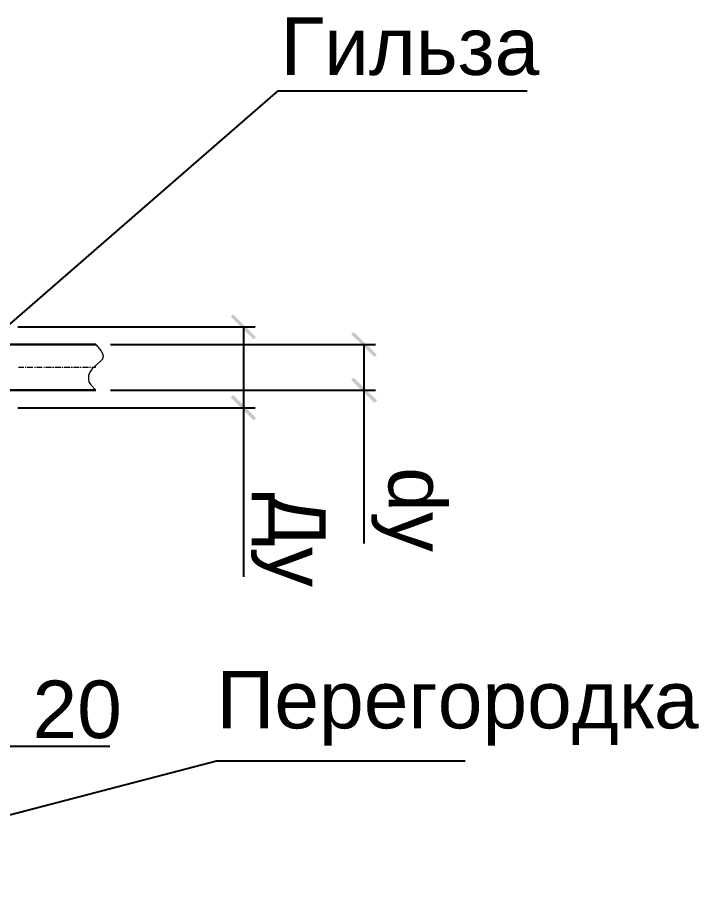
# Model space of a CAD drawing. Header units: millimetres. Extents: x -10178924 to 11692288, y -947381 to 58396.
# Drawn here: x 376181 to 379141, y -570281 to -566507 of the extents above; entities that cross this region are included whole.
import ezdxf

# ---------------------------------------------------------------- set-up
doc = ezdxf.new("R2010")
doc.units = ezdxf.units.MM
doc.layers.add('PDF _0', color=7, linetype='Continuous', lineweight=9)
doc.layers.add('PDF _Текст', color=7, linetype='Continuous', lineweight=5)
doc.layers.add('PDF __В1 Т3 Т4', color=7, linetype='Continuous')
doc.layers.add('PDF __надписи_вода', color=7, linetype='Continuous')
doc.styles.add('PDF Arial', font='arial.ttf')

msp = doc.modelspace()

# ---------------------------------------------------------------- linework, layer by layer
at = {"layer": 'PDF _0', "transparency": 33554559}
for points in [[(377218, -567896.5), (377108, -567807.6), (377118.5, -567797.1)], [(377207.4, -567907.1), (377218, -567896.5), (377108, -567807.6)], [(377743, -567972.7), (377630.8, -567883.8), (377641.4, -567873.3)], [(377732.4, -567983.3), (377743, -567972.7), (377630.8, -567883.8)], [(377641.4, -568072.2), (377630.8, -568082.8), (377743, -568171.7)], [(377630.8, -568082.8), (377743, -568171.7), (377732.4, -568182.3)], [(377118.5, -568148.4), (377108, -568159), (377218, -568247.9)], [(377108, -568159), (377218, -568247.9), (377207.4, -568258.5)]]:
    msp.add_solid(points, dxfattribs=at)
at = {"layer": 'PDF __В1 Т3 Т4', "lineweight": 30}
for points in [[(376521.6, -567928.3), (373471.5, -567928.3)], [(376521.6, -568127.3), (373471.5, -568127.3)]]:
    msp.add_lwpolyline(points, dxfattribs=at)
at = {"layer": 'PDF __В1 Т3 Т4', "lineweight": 20}
for points in [[(376521.6, -567928.3), (376544.9, -567955.8), (376551.3, -567968.5), (376553.4, -567979.1), (376551.3, -567991.8), (376540.7, -568002.4), (376515.3, -568023.5), (376504.7, -568036.2), (376496.2, -568048.9), (376489.9, -568063.8), (376489.9, -568078.6), (376492, -568091.3), (376500.5, -568104), (376521.6, -568127.3)], [(376208.4, -568027.8), (376185.1, -568027.8)], [(376218.9, -568027.8), (376214.7, -568027.8)], [(376248.6, -568027.8), (376223.2, -568027.8)], [(376259.2, -568027.8), (376254.9, -568027.8)], [(376288.8, -568027.8), (376263.4, -568027.8)], [(376299.4, -568027.8), (376295.1, -568027.8)], [(376329, -568027.8), (376303.6, -568027.8)], [(376339.6, -568027.8), (376333.2, -568027.8)], [(376369.2, -568027.8), (376343.8, -568027.8)], [(376379.8, -568027.8), (376373.5, -568027.8)], [(376409.4, -568027.8), (376384, -568027.8)], [(376420, -568027.8), (376413.7, -568027.8)], [(376449.7, -568027.8), (376424.3, -568027.8)], [(376458.1, -568027.8), (376453.9, -568027.8)], [(376489.9, -568027.8), (376464.5, -568027.8)], [(376498.3, -568027.8), (376494.1, -568027.8)], [(376521.6, -568027.8), (376504.7, -568027.8)]]:
    msp.add_lwpolyline(points, dxfattribs=at)
at = {"layer": 'PDF __надписи_вода', "lineweight": 25}
for points in [[(376134.6, -567852.1), (377313.6, -566826.4), (378395.2, -566826.4)], [(376183, -567852.1), (377213.8, -567852.1)], [(377163, -567852.1), (377163, -568203.5), (377163, -568938)], [(376585.1, -567928.3), (377736.6, -567928.3)], [(377685.8, -567928.3), (377685.8, -568127.3), (377685.8, -568794)], [(376585.1, -568127.3), (377736.6, -568127.3)], [(376183, -568203.5), (377213.8, -568203.5)], [(375871.8, -569674.6), (376121.6, -569674.6), (376583, -569674.6)], [(374969.6, -570280.6), (377046.3, -569738.6), (378127, -569738.6)]]:
    msp.add_lwpolyline(points, dxfattribs=at)

# ---------------------------------------------------------------- texts
at = {"layer": 'PDF _Текст', "color": 7, "attachment_point": 7, "style": 'PDF Arial'}
for s, insert, char_height in [('Гильза', (377324.1, -566760.2), 249.99), ('Перегородка', (377046.3, -569672.5), 249.993), ('20', (376246.5, -569642.8), 249.99)]:
    msp.add_mtext(s, dxfattribs=dict(at, insert=insert, char_height=char_height))
at = {"layer": 'PDF _Текст', "color": 7, "char_height": 249.99, "attachment_point": 7, "rotation": 270, "style": 'PDF Arial'}
for s, insert in [('dу', (377718.1, -568461.7)), ('Ду', (377195.3, -568571.8))]:
    msp.add_mtext(s, dxfattribs=dict(at, insert=insert))

doc.saveas('drawing.dxf')
